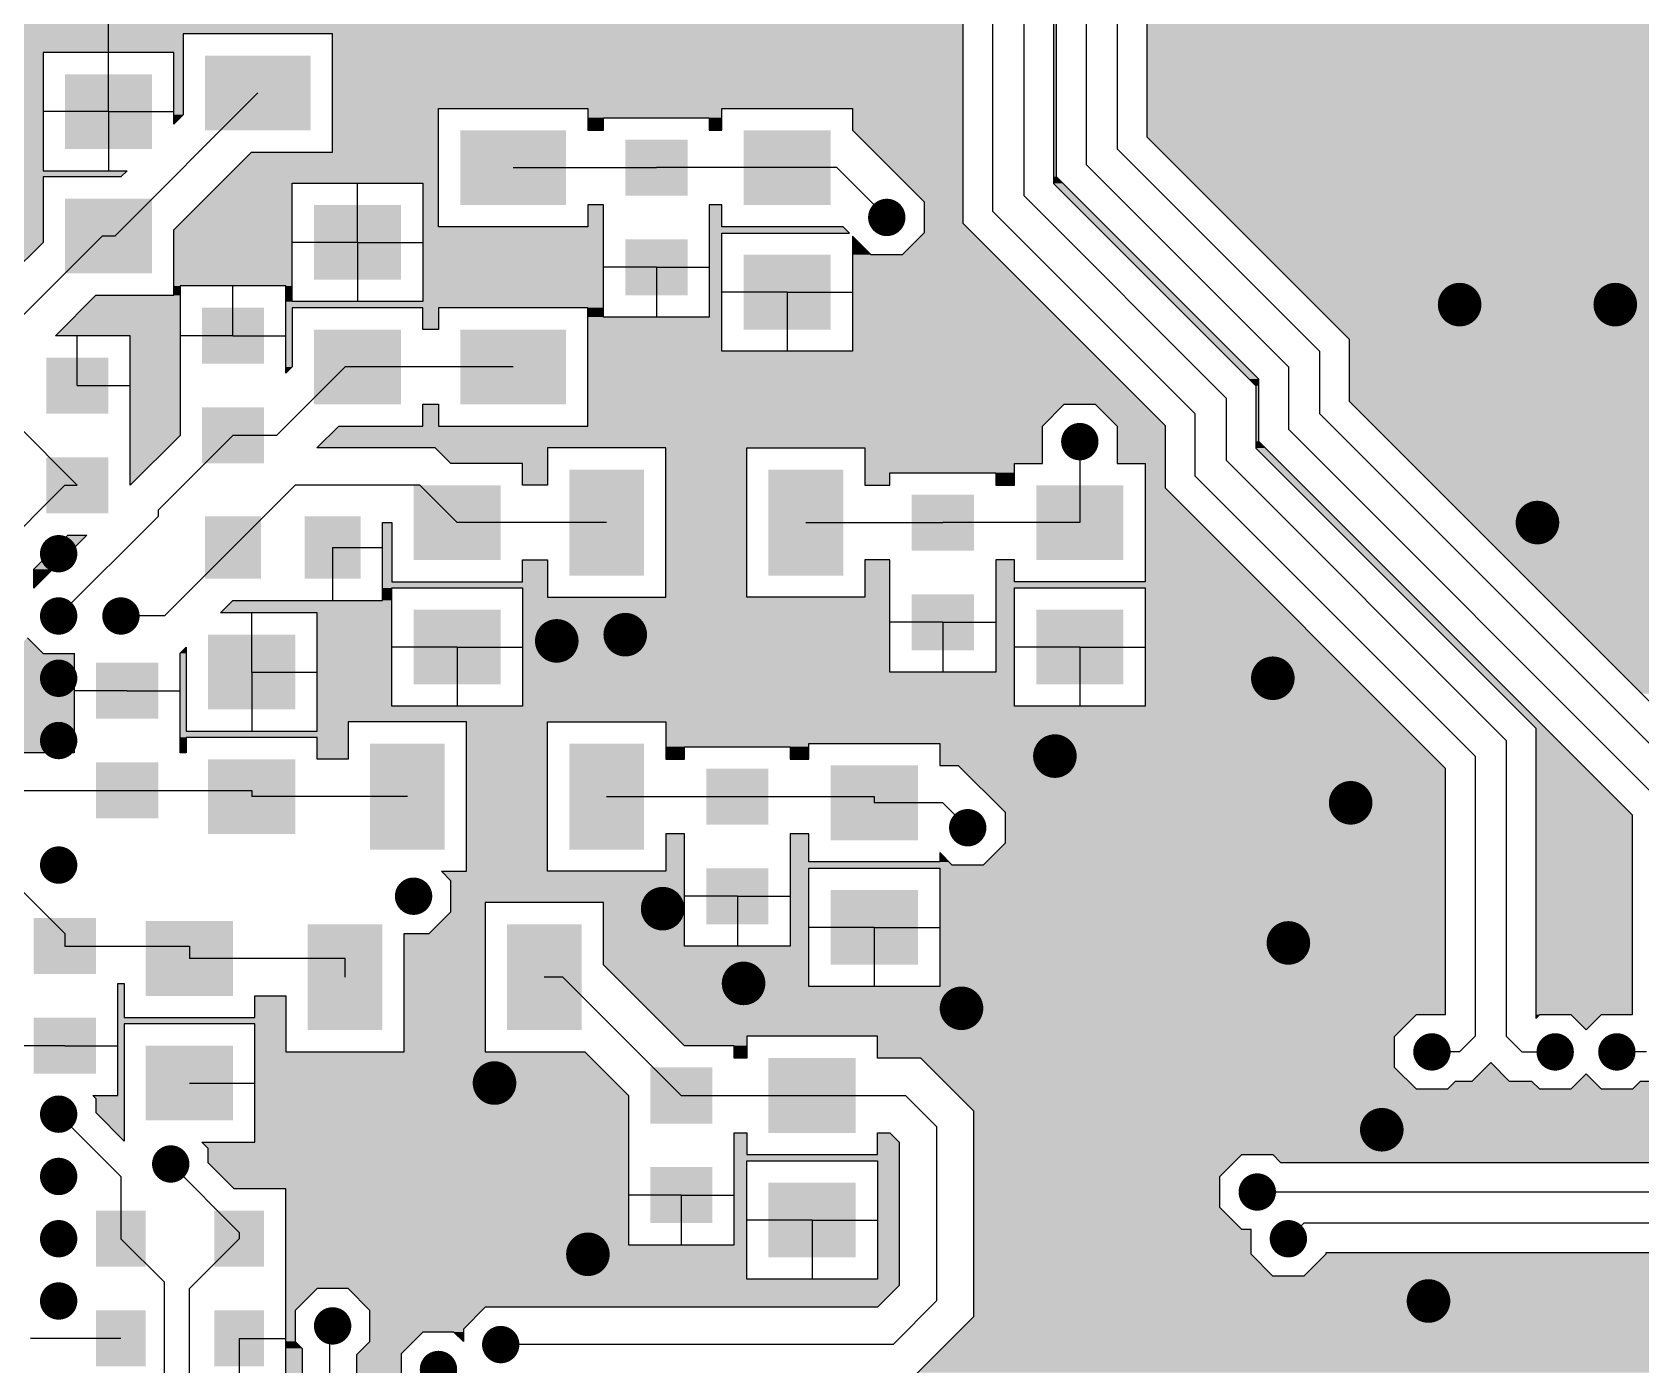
# Model space of a CAD drawing. Extents: x 295 to 953, y 10 to 290.
# Drawn here: x 711.6 to 763.3, y 178 to 220.8 of the extents above; entities that cross this region are included whole.
import ezdxf

# ---------------------------------------------------------------- set-up
doc = ezdxf.new("R2010")
doc.units = 0
doc.header["$LTSCALE"] = 5
doc.header["$MEASUREMENT"] = 0
doc.layers.get('0').update_dxf_attribs({"linetype": 'CONTINUOUS', "lineweight": 25})
doc.layers.add('19_SOLD_GBR', color=10, linetype='CONTINUOUS')

msp = doc.modelspace()

# ---------------------------------------------------------------- linework, layer by layer
for points, const_width in [([(739.378, 214.8, -1), (738.778, 214.8, -1)], 0.6), ([(757.828, 212, -1), (757.128, 212, -1)], 0.7), ([(762.828, 212, -1), (762.128, 212, -1)], 0.7), ([(745.578, 207.6, -1), (744.978, 207.6, -1)], 0.6), ([(760.328, 205, -1), (759.628, 205, -1)], 0.7), ([(712.778, 204, -1), (712.178, 204, -1)], 0.6), ([(712.778, 202, -1), (712.178, 202, -1)], 0.6), ([(714.778, 202, -1), (714.178, 202, -1)], 0.6), ([(731.028, 201.4, -1), (730.328, 201.4, -1)], 0.7), ([(728.828, 201.2, -1), (728.128, 201.2, -1)], 0.7), ([(712.778, 200, -1), (712.178, 200, -1)], 0.6), ([(751.828, 200, -1), (751.128, 200, -1)], 0.7), ([(712.778, 198, -1), (712.178, 198, -1)], 0.6), ([(744.828, 197.5, -1), (744.128, 197.5, -1)], 0.7), ([(754.328, 196, -1), (753.628, 196, -1)], 0.7), ([(741.978, 195.2, -1), (741.378, 195.2, -1)], 0.6), ([(712.778, 194, -1), (712.178, 194, -1)], 0.6), ([(724.178, 193, -1), (723.578, 193, -1)], 0.6), ([(732.228, 192.6, -1), (731.528, 192.6, -1)], 0.7), ([(752.328, 191.5, -1), (751.628, 191.5, -1)], 0.7), ([(734.828, 190.2, -1), (734.128, 190.2, -1)], 0.7), ([(741.828, 189.4, -1), (741.128, 189.4, -1)], 0.7), ([(756.888, 188, -1), (756.288, 188, -1)], 0.6), ([(760.848, 188, -1), (760.248, 188, -1)], 0.6), ([(762.828, 188, -1), (762.228, 188, -1)], 0.6), ([(726.828, 187, -1), (726.128, 187, -1)], 0.7), ([(712.778, 186, -1), (712.178, 186, -1)], 0.6), ([(755.328, 185.5, -1), (754.628, 185.5, -1)], 0.7), ([(716.378, 184.4, -1), (715.778, 184.4, -1)], 0.6), ([(712.778, 184, -1), (712.178, 184, -1)], 0.6), ([(751.278, 183.5, -1), (750.678, 183.5, -1)], 0.6), ([(712.778, 182, -1), (712.178, 182, -1)], 0.6), ([(752.278, 182, -1), (751.678, 182, -1)], 0.6), ([(729.828, 181.5, -1), (729.128, 181.5, -1)], 0.7), ([(712.778, 180, -1), (712.178, 180, -1)], 0.6), ([(756.828, 180, -1), (756.128, 180, -1)], 0.7), ([(721.578, 179.2, -1), (720.978, 179.2, -1)], 0.6), ([(726.978, 178.6, -1), (726.378, 178.6, -1)], 0.6), ([(724.978, 177.8, -1), (724.378, 177.8, -1)], 0.6)]:
    msp.add_lwpolyline(points, format="xyb", close=True, dxfattribs=dict(const_width=const_width))
for points in [[(717.178, 220), (717.178, 217.6), (720.578, 220), (720.578, 217.6)], [(712.678, 219.4), (712.678, 217), (715.478, 219.4), (715.478, 217)], [(725.378, 217.6), (725.378, 215.2), (728.778, 217.6), (728.778, 215.2)], [(734.478, 217.6), (734.478, 215.2), (737.278, 217.6), (737.278, 215.2)], [(730.678, 217.3), (730.678, 215.5), (732.678, 217.3), (732.678, 215.5)], [(712.678, 215.4), (712.678, 213), (715.478, 215.4), (715.478, 213)], [(720.678, 215.2), (720.678, 212.8), (723.478, 215.2), (723.478, 212.8)], [(730.678, 214.1), (730.678, 212.3), (732.678, 214.1), (732.678, 212.3)], [(734.478, 213.6), (734.478, 211.2), (737.278, 213.6), (737.278, 211.2)], [(717.078, 211.9), (717.078, 210.1), (719.078, 211.9), (719.078, 210.1)], [(720.678, 211.2), (720.678, 208.8), (723.478, 211.2), (723.478, 208.8)], [(725.378, 211.2), (725.378, 208.8), (728.778, 211.2), (728.778, 208.8)], [(712.078, 210.3), (712.078, 208.5), (714.078, 210.3), (714.078, 208.5)], [(717.078, 208.7), (717.078, 206.9), (719.078, 208.7), (719.078, 206.9)], [(712.078, 207.1), (712.078, 205.3), (714.078, 207.1), (714.078, 205.3)], [(728.878, 206.7), (728.878, 203.3), (731.278, 206.7), (731.278, 203.3)], [(735.278, 206.7), (735.278, 203.3), (737.678, 206.7), (737.678, 203.3)], [(723.878, 206.2), (723.878, 203.8), (726.678, 206.2), (726.678, 203.8)], [(743.878, 206.2), (743.878, 203.8), (746.678, 206.2), (746.678, 203.8)], [(739.878, 205.9), (739.878, 204.1), (741.878, 205.9), (741.878, 204.1)], [(717.178, 205.2), (717.178, 203.2), (718.978, 205.2), (718.978, 203.2)], [(720.378, 205.2), (720.378, 203.2), (722.178, 205.2), (722.178, 203.2)], [(739.878, 202.7), (739.878, 200.9), (741.878, 202.7), (741.878, 200.9)], [(723.878, 202.2), (723.878, 199.8), (726.678, 202.2), (726.678, 199.8)], [(743.878, 202.2), (743.878, 199.8), (746.678, 202.2), (746.678, 199.8)], [(717.278, 201.4), (717.278, 199), (720.078, 201.4), (720.078, 199)], [(713.678, 200.5), (713.678, 198.7), (715.678, 200.5), (715.678, 198.7)], [(722.478, 197.9), (722.478, 194.5), (724.878, 197.9), (724.878, 194.5)], [(728.878, 197.9), (728.878, 194.5), (731.278, 197.9), (731.278, 194.5)], [(717.278, 197.4), (717.278, 195), (720.078, 197.4), (720.078, 195)], [(713.678, 197.3), (713.678, 195.5), (715.678, 197.3), (715.678, 195.5)], [(733.278, 197.1), (733.278, 195.3), (735.278, 197.1), (735.278, 195.3)], [(737.278, 197.2), (737.278, 194.8), (740.078, 197.2), (740.078, 194.8)], [(733.278, 193.9), (733.278, 192.1), (735.278, 193.9), (735.278, 192.1)], [(737.278, 193.2), (737.278, 190.8), (740.078, 193.2), (740.078, 190.8)], [(711.678, 192.3), (711.678, 190.5), (713.678, 192.3), (713.678, 190.5)], [(715.278, 192.2), (715.278, 189.8), (718.078, 192.2), (718.078, 189.8)], [(720.478, 192.1), (720.478, 188.7), (722.878, 192.1), (722.878, 188.7)], [(726.878, 192.1), (726.878, 188.7), (729.278, 192.1), (729.278, 188.7)], [(711.678, 189.1), (711.678, 187.3), (713.678, 189.1), (713.678, 187.3)], [(715.278, 188.2), (715.278, 185.8), (718.078, 188.2), (718.078, 185.8)], [(735.278, 187.8), (735.278, 185.4), (738.078, 187.8), (738.078, 185.4)], [(731.478, 187.5), (731.478, 185.7), (733.478, 187.5), (733.478, 185.7)], [(731.478, 184.3), (731.478, 182.5), (733.478, 184.3), (733.478, 182.5)], [(735.278, 183.8), (735.278, 181.4), (738.078, 183.8), (738.078, 181.4)], [(713.678, 182.9), (713.678, 181.1), (715.278, 182.9), (715.278, 181.1)], [(717.478, 182.9), (717.478, 181.1), (719.078, 182.9), (719.078, 181.1)], [(713.678, 179.7), (713.678, 177.9), (715.278, 179.7), (715.278, 177.9)], [(717.478, 179.7), (717.478, 177.9), (719.078, 179.7), (719.078, 177.9)]]:
    msp.add_solid(points)
at = {"layer": '19_SOLD_GBR', "color": 7}
for p, q in [((746.478, 229.5), (746.478, 217)), ((747.428, 229.894), (747.428, 217.394)), ((745.478, 229), (745.478, 216.5)), ((744.428, 228.394), (744.428, 215.894)), ((744.528, 216.106), (744.528, 228.606)), ((743.478, 228), (743.478, 215.5)), ((742.478, 227.5), (742.478, 215)), ((741.528, 214.606), (741.528, 227.106)), ((714.078, 218.2), (714.078, 221.4)), ((716.478, 220.7), (716.478, 218.098)), ((721.278, 220.7), (716.478, 220.7)), ((721.278, 216.9), (721.278, 220.7)), ((711.978, 220.1), (711.978, 216.3)), ((716.178, 220.1), (711.978, 220.1)), ((714.078, 218.2), (714.078, 220.1)), ((716.178, 217.798), (716.178, 220.1)), ((718.878, 218.8), (714.278, 214.2)), ((714.078, 218.2), (711.978, 218.2)), ((714.078, 218.2), (714.078, 216.3)), ((714.078, 218.2), (716.178, 218.2)), ((716.478, 218.098), (716.178, 217.798)), ((724.678, 218.3), (729.478, 218.3)), ((724.678, 214.5), (724.678, 218.3)), ((729.478, 218.3), (729.478, 217.6)), ((733.778, 218.3), (737.978, 218.3)), ((733.778, 217.6), (733.778, 218.3)), ((737.978, 218.3), (737.978, 217.598)), ((729.478, 217.6), (729.978, 217.6)), ((729.978, 218), (733.378, 218)), ((729.978, 217.6), (729.978, 218)), ((733.378, 218), (733.378, 217.6)), ((733.378, 217.6), (733.778, 217.6)), ((737.978, 217.598), (740.278, 215.298)), ((747.428, 217.394), (753.928, 210.894)), ((716.178, 214.402), (718.676, 216.9)), ((718.676, 216.9), (721.278, 216.9)), ((752.978, 210.5), (746.478, 217)), ((711.978, 216.3), (714.68, 216.3)), ((711.978, 216.1), (711.978, 213.998)), ((714.48, 216.1), (711.978, 216.1)), ((714.68, 216.3), (714.48, 216.1)), ((727.078, 216.4), (731.678, 216.4)), ((735.878, 216.4), (731.678, 216.4)), ((737.478, 216.4), (735.878, 216.4)), ((739.078, 214.8), (737.478, 216.4)), ((751.028, 209.606), (744.528, 216.106)), ((751.978, 210), (745.478, 216.5)), ((719.978, 215.9), (724.178, 215.9)), ((719.978, 212.1), (719.978, 215.9)), ((722.078, 214), (722.078, 215.9)), ((724.178, 215.9), (724.178, 212.1)), ((749.978, 209), (743.478, 215.5)), ((744.428, 215.894), (750.928, 209.394)), ((729.478, 215.2), (729.478, 214.5)), ((729.978, 215.2), (729.478, 215.2)), ((729.978, 211.6), (729.978, 215.2)), ((733.378, 215.2), (733.378, 211.6)), ((733.778, 215.2), (733.378, 215.2)), ((733.778, 214.5), (733.778, 215.2)), ((740.278, 215.298), (740.278, 214.302)), ((748.978, 208.5), (742.478, 215)), ((729.478, 214.5), (724.678, 214.5)), ((737.68, 214.5), (733.778, 214.5)), ((737.88, 214.3), (737.68, 214.5)), ((748.028, 208.106), (741.528, 214.606)), ((711.978, 213.998), (710.878, 212.898)), ((711.078, 211.4), (713.878, 214.2)), ((714.078, 214.2), (713.878, 214.2)), ((714.278, 214.2), (714.078, 214.2)), ((716.178, 212.3), (716.178, 214.402)), ((722.078, 214), (719.978, 214)), ((722.078, 214), (722.078, 212.1)), ((722.078, 214), (724.178, 214)), ((733.778, 214.3), (737.88, 214.3)), ((733.778, 210.5), (733.778, 214.3)), ((737.978, 214.202), (737.978, 210.5)), ((738.58, 213.6), (737.978, 214.202)), ((740.278, 214.302), (739.576, 213.6)), ((739.576, 213.6), (738.58, 213.6)), ((731.678, 213.2), (729.978, 213.2)), ((731.678, 213.2), (731.678, 211.6)), ((731.678, 213.2), (733.378, 213.2)), ((716.378, 212.6), (716.378, 207.798)), ((719.778, 212.6), (716.378, 212.6)), ((718.078, 211), (718.078, 212.6)), ((719.778, 209.798), (719.778, 212.6)), ((735.878, 212.4), (733.778, 212.4)), ((735.878, 212.4), (735.878, 210.5)), ((735.878, 212.4), (737.978, 212.4)), ((712.376, 211), (713.676, 212.3)), ((713.676, 212.3), (716.178, 212.3)), ((724.178, 212.1), (719.978, 212.1)), ((719.978, 211.9), (719.978, 209.998)), ((724.178, 211.9), (719.978, 211.9)), ((724.178, 211.2), (724.178, 211.9)), ((724.678, 211.9), (724.678, 211.2)), ((729.478, 211.9), (724.678, 211.9)), ((729.478, 208.1), (729.478, 211.9)), ((733.378, 211.6), (729.978, 211.6)), ((714.778, 211), (712.376, 211)), ((713.078, 209.4), (713.078, 211)), ((714.778, 206.198), (714.778, 211)), ((718.078, 211), (716.378, 211)), ((718.078, 211), (719.778, 211)), ((724.678, 211.2), (724.178, 211.2)), ((753.928, 210.894), (753.928, 208.894)), ((737.978, 210.5), (733.778, 210.5)), ((752.978, 210.5), (752.978, 208.5)), ((719.478, 207.8), (721.678, 210)), ((719.978, 209.998), (719.778, 209.798)), ((722.078, 210), (721.678, 210)), ((727.078, 210), (722.078, 210)), ((751.978, 210), (751.978, 208)), ((713.078, 209.4), (714.778, 209.4)), ((750.928, 209.394), (750.928, 207.394)), ((751.028, 207.606), (751.028, 209.606)), ((724.178, 208.8), (724.678, 208.8)), ((724.178, 208.1), (724.178, 208.8)), ((724.678, 208.8), (724.678, 208.1)), ((744.078, 208.098), (744.78, 208.8)), ((744.78, 208.8), (745.776, 208.8)), ((745.776, 208.8), (746.478, 208.098)), ((749.978, 209), (749.978, 207)), ((753.928, 208.894), (765.928, 196.894)), ((748.978, 208.5), (748.978, 206.5)), ((764.978, 196.5), (752.978, 208.5)), ((713.078, 206.2), (711.078, 208.2)), ((716.378, 207.798), (714.778, 206.198)), ((718.078, 207.8), (715.678, 205.4)), ((719.478, 207.8), (718.078, 207.8)), ((720.776, 207.4), (721.476, 208.1)), ((721.476, 208.1), (724.178, 208.1)), ((724.678, 208.1), (729.478, 208.1)), ((744.078, 206.9), (744.078, 208.098)), ((746.478, 208.098), (746.478, 206.9)), ((748.028, 206.106), (748.028, 208.106)), ((763.978, 196), (751.978, 208)), ((724.576, 207.4), (720.776, 207.4)), ((725.076, 206.9), (724.576, 207.4)), ((728.178, 207.4), (728.178, 206.2)), ((731.978, 207.4), (728.178, 207.4)), ((731.978, 202.6), (731.978, 207.4)), ((734.578, 207.4), (738.378, 207.4)), ((734.578, 202.6), (734.578, 207.4)), ((738.378, 207.4), (738.378, 206.2)), ((745.278, 207.6), (745.278, 205)), ((750.928, 207.394), (759.928, 198.394)), ((763.028, 195.606), (751.028, 207.606)), ((727.378, 206.9), (725.076, 206.9)), ((727.378, 206.2), (727.378, 206.9)), ((743.178, 206.9), (744.078, 206.9)), ((743.178, 206.2), (743.178, 206.9)), ((746.478, 206.9), (747.378, 206.9)), ((747.378, 206.9), (747.378, 203.1)), ((758.978, 198), (749.978, 207)), ((712.678, 206.2), (710.478, 204)), ((712.678, 206.2), (713.078, 206.2)), ((718.078, 204.2), (720.078, 206.2)), ((724.078, 206.2), (720.078, 206.2)), ((725.278, 205), (724.078, 206.2)), ((728.178, 206.2), (727.378, 206.2)), ((738.378, 206.2), (739.178, 206.2)), ((739.178, 206.6), (742.578, 206.6)), ((739.178, 206.2), (739.178, 206.6)), ((742.578, 206.6), (742.578, 206.2)), ((742.578, 206.2), (743.178, 206.2)), ((757.978, 197.5), (748.978, 206.5)), ((757.028, 197.106), (748.028, 206.106)), ((712.478, 202), (715.678, 205.2)), ((715.678, 205.4), (715.678, 205.2)), ((722.878, 205), (723.178, 205)), ((722.878, 202.5), (722.878, 205)), ((723.178, 205), (723.178, 203.1)), ((730.078, 205), (725.278, 205)), ((736.478, 205), (740.878, 205)), ((745.278, 205), (740.878, 205)), ((711.678, 203.502), (712.776, 204.6)), ((713.38, 204.6), (711.678, 202.898)), ((712.776, 204.6), (713.38, 204.6)), ((718.078, 204.2), (715.878, 202)), ((721.278, 204.2), (721.278, 202.5)), ((721.278, 204.2), (722.878, 204.2)), ((727.378, 203.8), (728.178, 203.8)), ((727.378, 203.1), (727.378, 203.8)), ((728.178, 203.8), (728.178, 202.6)), ((738.378, 203.8), (738.378, 202.6)), ((739.178, 203.8), (738.378, 203.8)), ((739.178, 200.2), (739.178, 203.8)), ((742.578, 203.8), (742.578, 200.2)), ((743.178, 203.8), (742.578, 203.8)), ((743.178, 203.1), (743.178, 203.8)), ((711.678, 202.898), (711.678, 203.502)), ((723.178, 203.1), (727.378, 203.1)), ((747.378, 203.1), (743.178, 203.1)), ((723.178, 202.9), (727.378, 202.9)), ((723.178, 199.1), (723.178, 202.9)), ((727.378, 202.9), (727.378, 199.1)), ((728.178, 202.6), (731.978, 202.6)), ((738.378, 202.6), (734.578, 202.6)), ((743.178, 202.9), (747.378, 202.9)), ((743.178, 199.1), (743.178, 202.9)), ((747.378, 202.9), (747.378, 199.1)), ((717.676, 202.1), (718.076, 202.5)), ((720.778, 202.1), (717.676, 202.1)), ((718.076, 202.5), (722.878, 202.5)), ((718.678, 200.2), (718.678, 202.1)), ((720.778, 198.3), (720.778, 202.1)), ((715.878, 202), (714.478, 202)), ((740.878, 201.8), (739.178, 201.8)), ((740.878, 201.8), (740.878, 200.2)), ((740.878, 201.8), (742.578, 201.8)), ((711.478, 201.302), (711.98, 200.8)), ((716.378, 200.802), (716.578, 201.002)), ((716.578, 201.002), (716.578, 198.3)), ((711.98, 200.8), (712.976, 200.8)), ((712.976, 200.8), (712.978, 200.802)), ((712.978, 200.802), (712.978, 197.6)), ((716.378, 197.6), (716.378, 200.802)), ((725.278, 201), (723.178, 201)), ((725.278, 201), (725.278, 199.1)), ((725.278, 201), (727.378, 201)), ((745.278, 201), (743.178, 201)), ((745.278, 201), (745.278, 199.1)), ((745.278, 201), (747.378, 201)), ((718.678, 200.2), (718.678, 198.3)), ((718.678, 200.2), (720.778, 200.2)), ((742.578, 200.2), (739.178, 200.2)), ((714.678, 199.6), (712.978, 199.6)), ((714.678, 199.6), (712.978, 199.6)), ((714.678, 199.6), (716.378, 199.6)), ((714.678, 199.6), (716.378, 199.6)), ((727.378, 199.1), (723.178, 199.1)), ((747.378, 199.1), (743.178, 199.1)), ((721.778, 198.6), (721.778, 197.4)), ((725.578, 198.6), (721.778, 198.6)), ((725.578, 193.8), (725.578, 198.6)), ((728.178, 198.6), (731.978, 198.6)), ((728.178, 193.8), (728.178, 198.6)), ((731.978, 198.6), (731.978, 197.4)), ((716.578, 198.3), (720.778, 198.3)), ((716.578, 198.1), (716.578, 197.6)), ((720.778, 198.1), (716.578, 198.1)), ((720.778, 197.4), (720.778, 198.1)), ((736.578, 197.9), (740.778, 197.9)), ((736.578, 197.4), (736.578, 197.9)), ((740.778, 197.9), (740.778, 197.2)), ((758.978, 198), (758.978, 188.5)), ((759.928, 198.394), (759.928, 189.078)), ((712.978, 197.6), (710.38, 197.6)), ((716.578, 197.6), (716.378, 197.6)), ((721.778, 197.4), (720.778, 197.4)), ((731.978, 197.4), (732.578, 197.4)), ((732.578, 197.8), (735.978, 197.8)), ((732.578, 197.4), (732.578, 197.8)), ((735.978, 197.8), (735.978, 197.4)), ((735.978, 197.4), (736.578, 197.4)), ((757.978, 197.5), (757.978, 188.5)), ((740.778, 197.2), (741.376, 197.2)), ((741.376, 197.2), (742.878, 195.698)), ((757.028, 189.2), (757.028, 197.106)), ((710.878, 196.4), (714.678, 196.4)), ((714.678, 196.4), (718.678, 196.4)), ((718.678, 196.4), (718.678, 196.2)), ((723.678, 196.2), (718.678, 196.2)), ((730.078, 196.2), (734.278, 196.2)), ((734.278, 196.2), (738.678, 196.2)), ((738.678, 196.2), (738.678, 196)), ((740.878, 196), (738.678, 196)), ((741.678, 195.2), (740.878, 196)), ((742.878, 195.698), (742.878, 194.702)), ((763.028, 189.198), (763.028, 195.606)), ((731.978, 195), (731.978, 193.8)), ((732.578, 195), (731.978, 195)), ((732.578, 191.4), (732.578, 195)), ((735.978, 195), (735.978, 191.4)), ((736.578, 195), (735.978, 195)), ((736.578, 194.1), (736.578, 195)), ((740.778, 194.402), (740.778, 194.1)), ((741.18, 194), (740.778, 194.402)), ((742.878, 194.702), (742.176, 194)), ((712.678, 191.8), (710.478, 194)), ((724.776, 193.8), (725.578, 193.8)), ((725.078, 193.498), (724.776, 193.8)), ((731.978, 193.8), (728.178, 193.8)), ((740.778, 194.1), (736.578, 194.1)), ((736.578, 193.9), (740.778, 193.9)), ((736.578, 190.1), (736.578, 193.9)), ((740.778, 193.9), (740.778, 190.1)), ((742.176, 194), (741.18, 194)), ((725.078, 192.502), (725.078, 193.498)), ((726.178, 192.8), (726.178, 188)), ((729.978, 192.8), (726.178, 192.8)), ((729.978, 190.798), (729.978, 192.8)), ((734.278, 193), (732.578, 193)), ((734.278, 193), (734.278, 191.4)), ((734.278, 193), (735.978, 193)), ((724.376, 191.8), (725.078, 192.502)), ((712.678, 191.8), (712.678, 191.4)), ((723.578, 191.8), (724.376, 191.8)), ((723.578, 188), (723.578, 191.8)), ((738.678, 192), (736.578, 192)), ((738.678, 192), (738.678, 190.1)), ((738.678, 192), (740.778, 192)), ((712.678, 191.4), (716.678, 191.4)), ((716.678, 191.4), (716.678, 191)), ((735.978, 191.4), (732.578, 191.4)), ((721.678, 191), (716.678, 191)), ((721.678, 190.4), (721.678, 191)), ((732.576, 188.2), (729.978, 190.798)), ((714.378, 190.2), (714.578, 190.2)), ((714.378, 186.6), (714.378, 190.2)), ((714.578, 190.2), (714.578, 189.1)), ((728.678, 190.4), (728.078, 190.4)), ((732.478, 186.6), (728.678, 190.4)), ((718.778, 189.8), (719.778, 189.8)), ((718.778, 189.1), (718.778, 189.8)), ((719.778, 189.8), (719.778, 188)), ((740.778, 190.1), (736.578, 190.1)), ((755.388, 188.498), (756.09, 189.2)), ((756.09, 189.2), (757.028, 189.2)), ((759.928, 189.078), (760.05, 189.2)), ((760.05, 189.2), (761.046, 189.2)), ((761.046, 189.2), (761.538, 188.708)), ((761.538, 188.708), (762.03, 189.2)), ((762.03, 189.2), (763.026, 189.2)), ((763.026, 189.2), (763.028, 189.198)), ((714.578, 189.1), (718.778, 189.1)), ((714.578, 188.9), (714.578, 185.138)), ((718.778, 188.9), (714.578, 188.9)), ((718.778, 185.1), (718.778, 188.9)), ((712.678, 188.2), (710.978, 188.2)), ((712.678, 188.2), (710.978, 188.2)), ((712.678, 188.2), (714.378, 188.2)), ((712.678, 188.2), (714.378, 188.2)), ((734.178, 188.2), (732.576, 188.2)), ((734.178, 187.8), (734.178, 188.2)), ((734.578, 188.5), (734.578, 187.8)), ((738.778, 188.5), (734.578, 188.5)), ((738.778, 187.8), (738.778, 188.5)), ((755.388, 187.502), (755.388, 188.498)), ((757.478, 188), (757.978, 188.5)), ((759.478, 188), (758.978, 188.5)), ((719.778, 188), (723.578, 188)), ((726.178, 188), (729.38, 188)), ((729.38, 188), (730.778, 186.602)), ((734.578, 187.8), (734.178, 187.8)), ((740.176, 187.8), (738.778, 187.8)), ((741.878, 186.098), (740.176, 187.8)), ((757.478, 188), (756.588, 188)), ((758.478, 187.656), (757.872, 187.05)), ((759.084, 187.05), (758.478, 187.656)), ((759.478, 188), (760.548, 188)), ((763.478, 188), (762.528, 188)), ((756.09, 186.8), (755.388, 187.502)), ((757.336, 187.05), (757.086, 186.8)), ((757.872, 187.05), (757.336, 187.05)), ((759.8, 187.05), (759.084, 187.05)), ((760.05, 186.8), (759.8, 187.05)), ((761.538, 187.292), (761.046, 186.8)), ((762.03, 186.8), (761.538, 187.292)), ((763.276, 187.05), (763.026, 186.8)), ((763.872, 187.05), (763.276, 187.05)), ((713.576, 186.6), (714.378, 186.6)), ((713.678, 186.498), (713.576, 186.6)), ((716.678, 187), (718.778, 187)), ((730.778, 186.602), (730.778, 181.8)), ((732.478, 186.6), (736.678, 186.6)), ((736.678, 186.6), (739.678, 186.6)), ((740.678, 185.6), (739.678, 186.6)), ((757.086, 186.8), (756.09, 186.8)), ((761.046, 186.8), (760.05, 186.8)), ((763.026, 186.8), (762.03, 186.8)), ((713.678, 186.038), (713.678, 186.498)), ((714.578, 185.138), (713.678, 186.038)), ((741.878, 179.502), (741.878, 186.098)), ((712.478, 186), (714.478, 184)), ((740.678, 185.6), (740.678, 180)), ((717.076, 185.1), (718.778, 185.1)), ((717.278, 184.898), (717.076, 185.1)), ((734.178, 185.4), (734.578, 185.4)), ((734.178, 181.8), (734.178, 185.4)), ((734.578, 185.4), (734.578, 184.7)), ((738.778, 185.4), (739.18, 185.4)), ((738.778, 184.7), (738.778, 185.4)), ((739.18, 185.4), (739.478, 185.102)), ((739.478, 185.102), (739.478, 180.498)), ((717.278, 184.438), (717.278, 184.898)), ((734.578, 184.7), (738.778, 184.7)), ((734.578, 184.5), (738.778, 184.5)), ((734.578, 180.7), (734.578, 184.5)), ((738.778, 184.5), (738.778, 180.7)), ((749.778, 183.998), (750.48, 184.7)), ((750.48, 184.7), (751.476, 184.7)), ((751.476, 184.7), (751.726, 184.45)), ((714.478, 184), (714.478, 182)), ((716.078, 184.4), (718.278, 182.2)), ((718.116, 183.6), (717.278, 184.438)), ((749.778, 183.002), (749.778, 183.998)), ((751.726, 184.45), (777.084, 184.45)), ((719.778, 183.6), (718.116, 183.6)), ((719.778, 177.2), (719.778, 183.6)), ((777.478, 183.5), (750.978, 183.5)), ((732.478, 183.4), (730.778, 183.4)), ((732.478, 183.4), (732.478, 181.8)), ((732.478, 183.4), (734.178, 183.4)), ((750.48, 182.3), (749.778, 183.002)), ((736.678, 182.6), (734.578, 182.6)), ((736.678, 182.6), (736.678, 180.7)), ((736.678, 182.6), (738.778, 182.6)), ((751.978, 182), (752.478, 182.5)), ((777.978, 182.5), (752.478, 182.5)), ((714.478, 182), (715.878, 180.6)), ((718.278, 182), (716.678, 180.4)), ((718.278, 182.2), (718.278, 182)), ((750.778, 182.3), (750.48, 182.3)), ((750.778, 181.502), (750.778, 182.3)), ((730.778, 181.8), (734.178, 181.8)), ((751.48, 180.8), (750.778, 181.502)), ((753.178, 181.502), (752.476, 180.8)), ((753.178, 181.55), (753.178, 181.502)), ((778.372, 181.55), (753.178, 181.55)), ((715.878, 169.4), (715.878, 180.6)), ((716.678, 169.2), (716.678, 180.4)), ((720.78, 180.4), (720.078, 179.698)), ((721.776, 180.4), (720.78, 180.4)), ((722.478, 179.698), (721.776, 180.4)), ((738.778, 180.7), (734.578, 180.7)), ((739.478, 180.498), (738.78, 179.8)), ((752.476, 180.8), (751.48, 180.8)), ((739.278, 178.6), (740.678, 180)), ((720.078, 179.698), (720.078, 178.702)), ((722.478, 178.702), (722.478, 179.698)), ((726.18, 179.8), (725.478, 179.098)), ((738.78, 179.8), (726.18, 179.8)), ((739.776, 177.4), (741.878, 179.502)), ((714.478, 178.8), (711.578, 178.8)), ((718.278, 178.8), (718.278, 177.2)), ((718.278, 178.8), (719.778, 178.8)), ((721.278, 179.2), (721.178, 179.2)), ((721.178, 179.2), (721.178, 175)), ((724.18, 179), (723.478, 178.298)), ((725.176, 179), (724.18, 179)), ((725.478, 178.698), (725.176, 179)), ((725.478, 179.098), (725.478, 178.698)), ((720.078, 178.702), (720.302, 178.478)), ((720.302, 178.478), (720.302, 176.6)), ((722.054, 178.278), (722.478, 178.702)), ((722.054, 176.6), (722.054, 178.278)), ((723.478, 178.298), (723.478, 177.302)), ((739.278, 178.6), (726.678, 178.6))]:
    msp.add_line(p, q, dxfattribs=at)
for points in [[(744.528, 216.106), (744.528, 228.394), (744.428, 216.106), (744.428, 228.394)], [(766.528, 219.748), (766.528, 222.588), (747.428, 219.748), (747.428, 222.588)], [(741.528, 220.7), (741.528, 221.3), (711.078, 220.7), (711.078, 221.3)], [(716.478, 220.1), (716.478, 220.7), (711.078, 220.1), (711.078, 220.7)], [(741.528, 220.7), (741.528, 220.7), (721.278, 220.7), (716.478, 220.7)], [(741.528, 218.3), (741.528, 220.7), (721.278, 218.3), (721.278, 220.7)], [(711.978, 219.302), (711.978, 220.1), (711.078, 219.302), (711.078, 220.1)], [(716.478, 220.1), (716.478, 220.1), (716.178, 220.1), (711.978, 220.1)], [(716.478, 218.098), (716.478, 220.1), (716.178, 218.098), (716.178, 220.1)], [(766.278, 219.498), (766.528, 219.748), (747.428, 219.498), (747.428, 219.748)], [(711.978, 217.802), (711.978, 219.302), (709.578, 217.802), (711.078, 219.302)], [(766.278, 218.502), (766.278, 219.498), (747.428, 218.502), (747.428, 219.498)], [(716.178, 217.798), (716.478, 218.098), (716.178, 217.798), (716.178, 218.098)], [(724.678, 216.9), (724.678, 218.3), (721.278, 216.9), (721.278, 218.3)], [(733.778, 218.3), (733.778, 218.3), (729.478, 218.3), (724.678, 218.3)], [(733.778, 218), (733.778, 218.3), (729.478, 218), (729.478, 218.3)], [(741.528, 218.3), (741.528, 218.3), (737.978, 218.3), (733.778, 218.3)], [(741.528, 217.598), (741.528, 218.3), (737.978, 217.598), (737.978, 218.3)], [(766.98, 217.8), (766.278, 218.502), (747.428, 217.8), (747.428, 218.502)], [(711.978, 217.198), (711.978, 217.802), (709.578, 217.198), (709.578, 217.802)], [(729.978, 217.6), (729.978, 218), (729.478, 217.6), (729.478, 218)], [(733.778, 218), (733.778, 218), (733.378, 218), (729.978, 218)], [(733.778, 217.6), (733.778, 218), (733.378, 217.6), (733.378, 218)], [(741.528, 215.298), (741.528, 217.598), (740.278, 215.298), (737.978, 217.598)], [(801.778, 217.502), (801.778, 217.8), (747.428, 217.502), (747.428, 217.8)], [(711.978, 216.3), (711.978, 217.198), (710.476, 216.3), (709.578, 217.198)], [(801.886, 217.394), (801.778, 217.502), (747.428, 217.394), (747.428, 217.502)], [(802.48, 216.8), (801.886, 217.394), (748.022, 216.8), (747.428, 217.394)], [(724.678, 215.9), (724.678, 216.9), (717.676, 215.9), (718.676, 216.9)], [(724.678, 216.9), (724.678, 216.9), (719.978, 216.9), (721.278, 216.9)], [(811.278, 210.894), (811.278, 216.8), (753.928, 210.894), (748.022, 216.8)], [(714.48, 216.1), (714.679, 216.3), (710.676, 216.1), (710.476, 216.3)], [(711.978, 215.898), (711.978, 216.1), (710.878, 215.898), (710.676, 216.1)], [(744.74, 215.894), (744.528, 216.106), (744.428, 215.894), (744.428, 216.106)], [(711.978, 213.998), (711.978, 215.898), (710.878, 213.998), (710.878, 215.898)], [(719.978, 214.402), (719.978, 215.9), (716.178, 214.402), (717.676, 215.9)], [(724.678, 215.9), (724.678, 215.9), (724.178, 215.9), (719.978, 215.9)], [(724.678, 214.5), (724.678, 215.9), (724.178, 214.5), (724.178, 215.9)], [(751.028, 209.606), (744.74, 215.894), (750.716, 209.606), (744.428, 215.894)], [(729.978, 214.5), (729.978, 215.2), (729.478, 214.5), (729.478, 215.2)], [(729.978, 215.2), (729.978, 215.2), (729.478, 215.2), (729.978, 215.2)], [(733.778, 214.5), (733.778, 215.2), (733.378, 214.5), (733.378, 215.2)], [(733.778, 215.2), (733.778, 215.2), (733.378, 215.2), (733.778, 215.2)], [(741.528, 214.606), (741.528, 215.298), (740.278, 214.606), (740.278, 215.298)], [(729.978, 212.1), (729.978, 214.5), (724.178, 212.1), (724.178, 214.5)], [(737.879, 214.3), (737.68, 214.5), (733.378, 214.3), (733.378, 214.5)], [(741.832, 214.302), (741.528, 214.606), (740.278, 214.302), (740.278, 214.606)], [(710.878, 212.898), (711.978, 213.998), (710.878, 212.898), (710.878, 213.998)], [(719.978, 212.6), (719.978, 214.402), (716.178, 212.6), (716.178, 214.402)], [(733.778, 211.6), (733.778, 214.3), (733.378, 211.6), (733.378, 214.3)], [(738.58, 213.6), (737.978, 214.202), (737.978, 213.6), (737.978, 214.202)], [(742.534, 213.6), (741.832, 214.302), (739.576, 213.6), (740.278, 214.302)], [(744.779, 211.354), (742.534, 213.6), (737.978, 211.354), (737.978, 213.6)], [(716.378, 212.3), (716.378, 212.6), (716.178, 212.3), (716.178, 212.6)], [(719.978, 212.6), (719.978, 212.6), (719.778, 212.6), (716.378, 212.6)], [(719.978, 212.1), (719.978, 212.6), (719.778, 212.1), (719.778, 212.6)], [(716.378, 211), (716.378, 212.3), (712.376, 211), (713.676, 212.3)], [(716.378, 212.3), (716.378, 212.3), (713.676, 212.3), (716.178, 212.3)], [(729.978, 211.9), (729.978, 212.1), (719.778, 211.9), (719.778, 212.1)], [(719.978, 209.998), (719.978, 211.9), (719.778, 209.998), (719.778, 211.9)], [(724.678, 211.9), (724.678, 211.9), (724.178, 211.9), (719.978, 211.9)], [(724.678, 211.2), (724.678, 211.9), (724.178, 211.2), (724.178, 211.9)], [(729.978, 211.9), (729.978, 211.9), (729.478, 211.9), (724.678, 211.9)], [(729.978, 211.6), (729.978, 211.9), (729.478, 211.6), (729.478, 211.9)], [(733.778, 210.5), (733.778, 211.6), (729.478, 210.5), (729.478, 211.6)], [(745.633, 210.5), (744.779, 211.354), (737.978, 210.5), (737.978, 211.354)], [(716.378, 211), (716.378, 211), (714.778, 211), (712.376, 211)], [(716.378, 207.798), (716.378, 211), (714.778, 207.798), (714.778, 211)], [(811.278, 208.894), (811.278, 210.894), (753.928, 208.894), (753.928, 210.894)], [(747.334, 208.8), (745.633, 210.5), (729.478, 208.8), (729.478, 210.5)], [(719.778, 209.798), (719.978, 209.998), (719.778, 209.798), (719.778, 209.998)], [(751.028, 209.394), (751.028, 209.606), (750.928, 209.394), (750.716, 209.606)], [(751.028, 207.606), (751.028, 209.394), (750.928, 207.606), (750.928, 209.394)], [(724.678, 208.1), (724.678, 208.8), (724.178, 208.1), (724.178, 208.8)], [(724.678, 208.8), (724.678, 208.8), (724.178, 208.8), (724.678, 208.8)], [(744.08, 208.1), (744.78, 208.8), (729.478, 208.1), (729.478, 208.8)], [(747.334, 208.8), (747.334, 208.8), (745.776, 208.8), (744.78, 208.8)], [(748.028, 208.106), (747.334, 208.8), (746.47, 208.106), (745.776, 208.8)], [(811.278, 207.876), (811.278, 208.894), (754.946, 207.876), (753.928, 208.894)], [(714.778, 206.198), (716.378, 207.798), (714.778, 206.198), (714.778, 207.798)], [(744.078, 207.4), (744.078, 208.098), (720.776, 207.4), (721.474, 208.098)], [(744.078, 208.098), (744.08, 208.1), (721.474, 208.098), (721.476, 208.1)], [(744.08, 208.1), (744.08, 208.1), (721.476, 208.1), (724.178, 208.1)], [(748.028, 208.098), (748.028, 208.106), (746.478, 208.098), (746.47, 208.106)], [(748.028, 206.9), (748.028, 208.098), (746.478, 206.9), (746.478, 208.098)], [(776.44, 201.2), (783.116, 207.876), (761.622, 201.2), (754.946, 207.876)], [(728.178, 207.4), (728.178, 207.4), (724.576, 207.4), (720.776, 207.4)], [(728.178, 206.9), (728.178, 207.4), (725.076, 206.9), (724.576, 207.4)], [(734.578, 207.4), (734.578, 207.4), (731.978, 207.4), (728.178, 207.4)], [(734.578, 202.6), (734.578, 207.4), (731.978, 202.6), (731.978, 207.4)], [(744.078, 207.4), (744.078, 207.4), (738.378, 207.4), (734.578, 207.4)], [(744.078, 206.9), (744.078, 207.4), (738.378, 206.9), (738.378, 207.4)], [(751.24, 207.394), (751.028, 207.606), (750.928, 207.394), (750.928, 207.606)], [(760.24, 198.394), (751.24, 207.394), (759.928, 198.394), (750.928, 207.394)], [(728.178, 206.9), (728.178, 206.9), (727.378, 206.9), (725.076, 206.9)], [(728.178, 206.2), (728.178, 206.9), (727.378, 206.2), (727.378, 206.9)], [(743.178, 206.6), (743.178, 206.9), (738.378, 206.6), (738.378, 206.9)], [(748.028, 206.9), (748.028, 206.9), (747.378, 206.9), (746.478, 206.9)], [(748.028, 206.106), (748.028, 206.9), (747.378, 206.106), (747.378, 206.9)], [(739.178, 206.2), (739.178, 206.6), (738.378, 206.2), (738.378, 206.6)], [(743.178, 206.6), (743.178, 206.6), (742.578, 206.6), (739.178, 206.6)], [(743.178, 206.2), (743.178, 206.6), (742.578, 206.2), (742.578, 206.6)], [(748.579, 205.554), (748.028, 206.106), (747.378, 205.554), (747.378, 206.106)], [(751.033, 203.1), (748.579, 205.554), (747.378, 203.1), (747.378, 205.554)], [(723.177, 203.1), (723.178, 205), (722.878, 203.1), (722.878, 205)], [(723.178, 205), (723.178, 205), (722.878, 205), (723.178, 205)], [(712.282, 203.502), (713.379, 204.6), (711.678, 203.502), (712.776, 204.6)], [(728.177, 203.1), (728.178, 203.8), (727.378, 203.1), (727.378, 203.8)], [(728.178, 203.8), (728.178, 203.8), (727.378, 203.8), (728.178, 203.8)], [(739.178, 202.6), (739.178, 203.8), (738.378, 202.6), (738.378, 203.8)], [(739.178, 203.8), (739.178, 203.8), (738.378, 203.8), (739.178, 203.8)], [(743.177, 203.1), (743.178, 203.8), (742.578, 203.1), (742.578, 203.8)], [(743.178, 203.8), (743.178, 203.8), (742.578, 203.8), (743.178, 203.8)], [(711.678, 202.898), (712.282, 203.502), (711.678, 202.898), (711.678, 203.502)], [(728.177, 202.9), (728.177, 203.1), (722.878, 202.9), (722.878, 203.1)], [(751.233, 202.9), (751.033, 203.1), (742.578, 202.9), (742.578, 203.1)], [(723.178, 202.5), (723.178, 202.9), (722.878, 202.5), (722.878, 202.9)], [(728.177, 202.9), (728.177, 202.9), (727.378, 202.9), (723.178, 202.9)], [(728.177, 202.6), (728.177, 202.9), (727.378, 202.6), (727.378, 202.9)], [(739.178, 200.2), (739.178, 202.6), (727.378, 200.2), (727.378, 202.6)], [(743.178, 200.2), (743.178, 202.9), (742.578, 200.2), (742.578, 202.9)], [(751.234, 202.9), (751.233, 202.9), (747.378, 202.9), (743.178, 202.9)], [(755.034, 199.1), (751.234, 202.9), (747.378, 199.1), (747.378, 202.9)], [(723.178, 202.1), (723.178, 202.5), (717.676, 202.1), (718.076, 202.5)], [(723.178, 202.1), (723.178, 202.1), (720.778, 202.1), (717.676, 202.1)], [(723.178, 202.5), (723.178, 202.5), (718.076, 202.5), (722.878, 202.5)], [(723.178, 199.1), (723.178, 202.1), (720.778, 199.1), (720.778, 202.1)], [(711.98, 200.8), (711.478, 201.302), (710.976, 200.8), (711.478, 201.302)], [(716.577, 200.802), (716.577, 201.002), (716.378, 200.802), (716.577, 201.002)], [(767.278, 200.498), (767.98, 201.2), (762.324, 200.498), (761.622, 201.2)], [(712.977, 199.2), (712.977, 200.8), (707.778, 199.2), (707.778, 200.8)], [(712.977, 200.8), (712.977, 200.8), (707.778, 200.8), (708.976, 200.8)], [(712.977, 200.8), (712.977, 200.802), (712.976, 200.8), (712.977, 200.802)], [(716.578, 198.3), (716.577, 200.802), (716.378, 198.3), (716.378, 200.802)], [(767.278, 199.502), (767.278, 200.498), (763.32, 199.502), (762.324, 200.498)], [(743.178, 199.1), (743.178, 200.2), (727.378, 199.1), (727.378, 200.2)], [(712.977, 199.2), (712.977, 199.2), (708.976, 199.2), (707.98, 199.2)], [(712.977, 198.498), (712.977, 199.2), (709.678, 198.498), (708.976, 199.2)], [(755.534, 198.6), (755.034, 199.1), (720.778, 198.6), (720.778, 199.1)], [(712.977, 197.6), (712.977, 198.498), (709.678, 197.6), (709.678, 198.498)], [(721.778, 198.3), (721.778, 198.6), (720.778, 198.3), (720.778, 198.6)], [(728.178, 198.6), (728.178, 198.6), (725.578, 198.6), (721.778, 198.6)], [(728.178, 193.8), (728.178, 198.6), (725.578, 193.8), (725.578, 198.6)], [(755.534, 198.6), (755.534, 198.6), (731.978, 198.6), (728.178, 198.6)], [(756.234, 197.9), (755.534, 198.6), (731.978, 197.9), (731.978, 198.6)], [(721.778, 198.1), (721.778, 198.3), (716.378, 198.1), (716.378, 198.3)], [(716.578, 197.6), (716.578, 198.1), (716.378, 197.6), (716.378, 198.1)], [(721.778, 198.1), (721.778, 198.1), (720.778, 198.1), (716.578, 198.1)], [(721.778, 197.4), (721.778, 198.1), (720.778, 197.4), (720.778, 198.1)], [(736.578, 197.8), (736.578, 197.9), (731.978, 197.8), (731.978, 197.9)], [(756.234, 197.9), (756.234, 197.9), (740.778, 197.9), (736.578, 197.9)], [(756.934, 197.2), (756.234, 197.9), (740.778, 197.2), (740.778, 197.9)], [(763.028, 195.606), (760.24, 198.394), (759.928, 195.606), (759.928, 198.394)], [(732.578, 197.4), (732.578, 197.8), (731.978, 197.4), (731.978, 197.8)], [(736.578, 197.8), (736.578, 197.8), (735.978, 197.8), (732.578, 197.8)], [(736.578, 197.4), (736.578, 197.8), (735.978, 197.4), (735.978, 197.8)], [(756.934, 197.2), (756.934, 197.2), (741.376, 197.2), (740.778, 197.2)], [(757.028, 197.106), (756.934, 197.2), (741.47, 197.106), (741.376, 197.2)], [(757.028, 195.698), (757.028, 197.106), (742.878, 195.698), (741.47, 197.106)], [(757.028, 194.702), (757.028, 195.698), (742.878, 194.702), (742.878, 195.698)], [(763.028, 189.2), (763.028, 195.606), (759.928, 189.2), (759.928, 195.606)], [(732.578, 193.8), (732.578, 195), (731.978, 193.8), (731.978, 195)], [(732.578, 195), (732.578, 195), (731.978, 195), (732.578, 195)], [(736.577, 194.1), (736.578, 195), (735.978, 194.1), (735.978, 195)], [(736.578, 195), (736.578, 195), (735.978, 195), (736.578, 195)], [(741.08, 194.1), (740.778, 194.402), (740.778, 194.1), (740.778, 194.402)], [(757.028, 194), (757.028, 194.702), (742.176, 194), (742.878, 194.702)], [(732.578, 193.498), (732.578, 193.8), (725.078, 193.498), (724.776, 193.8)], [(732.578, 193.8), (732.578, 193.8), (724.776, 193.8), (725.578, 193.8)], [(741.18, 194), (741.08, 194.1), (735.978, 194), (735.978, 194.1)], [(757.028, 193.9), (757.028, 194), (735.978, 193.9), (735.978, 194)], [(736.578, 191.4), (736.578, 193.9), (735.978, 191.4), (735.978, 193.9)], [(757.028, 193.9), (757.028, 193.9), (740.778, 193.9), (736.578, 193.9)], [(757.028, 190.1), (757.028, 193.9), (740.778, 190.1), (740.778, 193.9)], [(732.578, 192.8), (732.578, 193.498), (725.078, 192.8), (725.078, 193.498)], [(726.178, 192.502), (726.178, 192.8), (725.078, 192.502), (725.078, 192.8)], [(732.578, 192.8), (732.578, 192.8), (729.978, 192.8), (726.178, 192.8)], [(732.578, 191.4), (732.578, 192.8), (729.978, 191.4), (729.978, 192.8)], [(726.178, 191.8), (726.178, 192.502), (724.376, 191.8), (725.078, 192.502)], [(726.178, 188), (726.178, 191.8), (723.578, 188), (723.578, 191.8)], [(726.178, 191.8), (726.178, 191.8), (723.578, 191.8), (724.376, 191.8)], [(736.578, 190.798), (736.578, 191.4), (729.978, 190.798), (729.978, 191.4)], [(736.578, 190.1), (736.578, 190.798), (730.676, 190.1), (729.978, 190.798)], [(714.578, 189.1), (714.578, 190.2), (714.378, 189.1), (714.378, 190.2)], [(714.578, 190.2), (714.578, 190.2), (714.378, 190.2), (714.578, 190.2)], [(719.778, 189.1), (719.778, 189.8), (718.778, 189.1), (718.778, 189.8)], [(719.778, 189.8), (719.778, 189.8), (718.778, 189.8), (719.778, 189.8)], [(757.028, 189.2), (757.028, 190.1), (731.576, 189.2), (730.676, 190.1)], [(755.39, 188.5), (756.09, 189.2), (732.276, 188.5), (731.576, 189.2)], [(759.928, 189.078), (760.05, 189.2), (759.928, 189.078), (759.928, 189.2)], [(762.03, 189.2), (762.03, 189.2), (761.046, 189.2), (760.05, 189.2)], [(761.538, 188.708), (762.03, 189.2), (761.538, 188.708), (761.046, 189.2)], [(763.028, 189.2), (763.028, 189.2), (763.026, 189.2), (762.03, 189.2)], [(763.028, 189.198), (763.028, 189.2), (763.028, 189.198), (763.026, 189.2)], [(719.778, 188.9), (719.778, 189.1), (714.378, 188.9), (714.378, 189.1)], [(714.578, 186.6), (714.578, 188.9), (714.378, 186.6), (714.378, 188.9)], [(719.778, 188.9), (719.778, 188.9), (718.778, 188.9), (714.578, 188.9)], [(719.778, 188), (719.778, 188.9), (718.778, 188), (718.778, 188.9)], [(734.578, 188.2), (734.578, 188.5), (732.576, 188.2), (732.276, 188.5)], [(734.578, 188.2), (734.578, 188.2), (734.178, 188.2), (732.576, 188.2)], [(734.578, 187.8), (734.578, 188.2), (734.178, 187.8), (734.178, 188.2)], [(755.39, 188.5), (755.39, 188.5), (738.778, 188.5), (734.578, 188.5)], [(755.388, 188.498), (755.39, 188.5), (738.778, 188.498), (738.778, 188.5)], [(755.388, 187.8), (755.388, 188.498), (738.778, 187.8), (738.778, 188.498)], [(730.778, 186.602), (729.38, 188), (718.778, 186.602), (718.778, 188)], [(755.388, 187.8), (755.388, 187.8), (740.176, 187.8), (738.778, 187.8)], [(755.388, 187.502), (755.388, 187.8), (740.474, 187.502), (740.176, 187.8)], [(759.084, 187.05), (758.478, 187.656), (757.872, 187.05), (758.478, 187.656)], [(756.09, 186.8), (755.388, 187.502), (741.176, 186.8), (740.474, 187.502)], [(760.05, 186.8), (759.8, 187.05), (757.086, 186.8), (757.336, 187.05)], [(759.8, 187.05), (759.8, 187.05), (757.336, 187.05), (757.872, 187.05)], [(762.03, 186.8), (761.538, 187.292), (761.046, 186.8), (761.538, 187.292)], [(765.99, 186.8), (765.74, 187.05), (763.026, 186.8), (763.276, 187.05)], [(765.74, 187.05), (765.74, 187.05), (763.276, 187.05), (763.872, 187.05)], [(714.578, 186.498), (714.578, 186.6), (713.678, 186.498), (713.576, 186.6)], [(714.578, 186.6), (714.578, 186.6), (713.576, 186.6), (714.378, 186.6)], [(730.778, 185.1), (730.778, 186.602), (718.778, 185.1), (718.778, 186.602)], [(778.732, 186.098), (779.434, 186.8), (741.878, 186.098), (741.176, 186.8)], [(714.578, 186.038), (714.578, 186.498), (713.678, 186.038), (713.678, 186.498)], [(714.578, 185.138), (714.578, 186.038), (714.578, 185.138), (713.678, 186.038)], [(777.334, 184.7), (778.732, 186.098), (741.878, 184.7), (741.878, 186.098)], [(730.778, 184.898), (730.778, 185.1), (717.278, 184.898), (717.076, 185.1)], [(730.778, 185.1), (730.778, 185.1), (717.076, 185.1), (718.778, 185.1)], [(734.577, 184.7), (734.578, 185.4), (734.178, 184.7), (734.178, 185.4)], [(734.578, 185.4), (734.578, 185.4), (734.178, 185.4), (734.578, 185.4)], [(739.478, 185.102), (739.18, 185.4), (738.778, 185.102), (738.778, 185.4)], [(739.18, 185.4), (739.18, 185.4), (738.778, 185.4), (739.18, 185.4)], [(739.478, 184.7), (739.478, 185.102), (738.778, 184.7), (738.778, 185.102)], [(730.778, 184.438), (730.778, 184.898), (717.278, 184.438), (717.278, 184.898)], [(739.478, 184.5), (739.478, 184.7), (734.178, 184.5), (734.178, 184.7)], [(734.578, 181.8), (734.578, 184.5), (734.178, 181.8), (734.178, 184.5)], [(739.478, 184.5), (739.478, 184.5), (738.778, 184.5), (734.578, 184.5)], [(739.478, 180.7), (739.478, 184.5), (738.778, 180.7), (738.778, 184.5)], [(749.778, 183.998), (750.48, 184.7), (741.878, 183.998), (741.878, 184.7)], [(777.334, 184.7), (777.334, 184.7), (751.476, 184.7), (750.48, 184.7)], [(777.084, 184.45), (777.334, 184.7), (751.726, 184.45), (751.476, 184.7)], [(730.778, 183.6), (730.778, 184.438), (718.116, 183.6), (717.278, 184.438)], [(749.778, 183.002), (749.778, 183.998), (741.878, 183.002), (741.878, 183.998)], [(730.778, 183.6), (730.778, 183.6), (719.778, 183.6), (718.116, 183.6)], [(730.778, 181.8), (730.778, 183.6), (719.778, 181.8), (719.778, 183.6)], [(749.979, 182.8), (749.778, 183.002), (741.878, 182.8), (741.878, 183.002)], [(750.48, 182.3), (749.979, 182.8), (741.878, 182.3), (741.878, 182.8)], [(750.778, 181.502), (750.778, 182.3), (741.878, 181.502), (741.878, 182.3)], [(734.578, 180.7), (734.578, 181.8), (719.778, 180.7), (719.778, 181.8)], [(751.48, 180.8), (750.778, 181.502), (741.878, 180.8), (741.878, 181.502)], [(784.778, 180.8), (784.778, 181.502), (752.476, 180.8), (753.178, 181.502)], [(784.778, 181.502), (784.778, 181.55), (753.178, 181.502), (753.178, 181.55)], [(784.778, 181.55), (784.778, 181.55), (753.178, 181.55), (778.372, 181.55)], [(739.478, 180.498), (739.478, 180.7), (719.778, 180.498), (719.778, 180.7)], [(739.38, 180.4), (739.478, 180.498), (719.778, 180.4), (719.778, 180.498)], [(720.078, 179.698), (720.78, 180.4), (719.778, 179.698), (719.778, 180.4)], [(739.38, 180.4), (739.38, 180.4), (721.776, 180.4), (720.78, 180.4)], [(738.78, 179.8), (739.38, 180.4), (722.376, 179.8), (721.776, 180.4)], [(784.778, 179.502), (784.778, 180.8), (741.878, 179.502), (741.878, 180.8)], [(720.078, 178.702), (720.078, 179.698), (719.778, 178.702), (719.778, 179.698)], [(726.078, 179.698), (726.18, 179.8), (722.478, 179.698), (722.376, 179.8)], [(725.478, 179.098), (726.078, 179.698), (722.478, 179.098), (722.478, 179.698)], [(784.777, 178.3), (784.778, 179.502), (740.674, 178.3), (741.878, 179.502)], [(725.478, 179), (725.478, 179.098), (722.478, 179), (722.478, 179.098)], [(723.882, 178.702), (724.18, 179), (722.478, 178.702), (722.478, 179)], [(725.478, 179), (725.478, 179), (725.176, 179), (724.18, 179)], [(725.478, 178.698), (725.478, 179), (725.478, 178.698), (725.176, 179)], [(720.302, 178.478), (720.078, 178.702), (719.778, 178.478), (719.778, 178.702)], [(720.302, 177.2), (720.302, 178.478), (719.778, 177.2), (719.778, 178.478)], [(723.478, 178.278), (723.478, 178.298), (722.054, 178.278), (722.074, 178.298)], [(723.478, 177.302), (723.478, 178.278), (722.054, 177.302), (722.054, 178.278)], [(723.478, 178.298), (723.882, 178.702), (722.074, 178.298), (722.478, 178.702)], [(811.278, 178.106), (811.278, 178.3), (740.48, 178.106), (740.674, 178.3)], [(811.278, 177.7), (811.278, 178.106), (740.075, 177.7), (740.48, 178.106)]]:
    msp.add_solid(points, dxfattribs=at)

doc.saveas('drawing.dxf')
